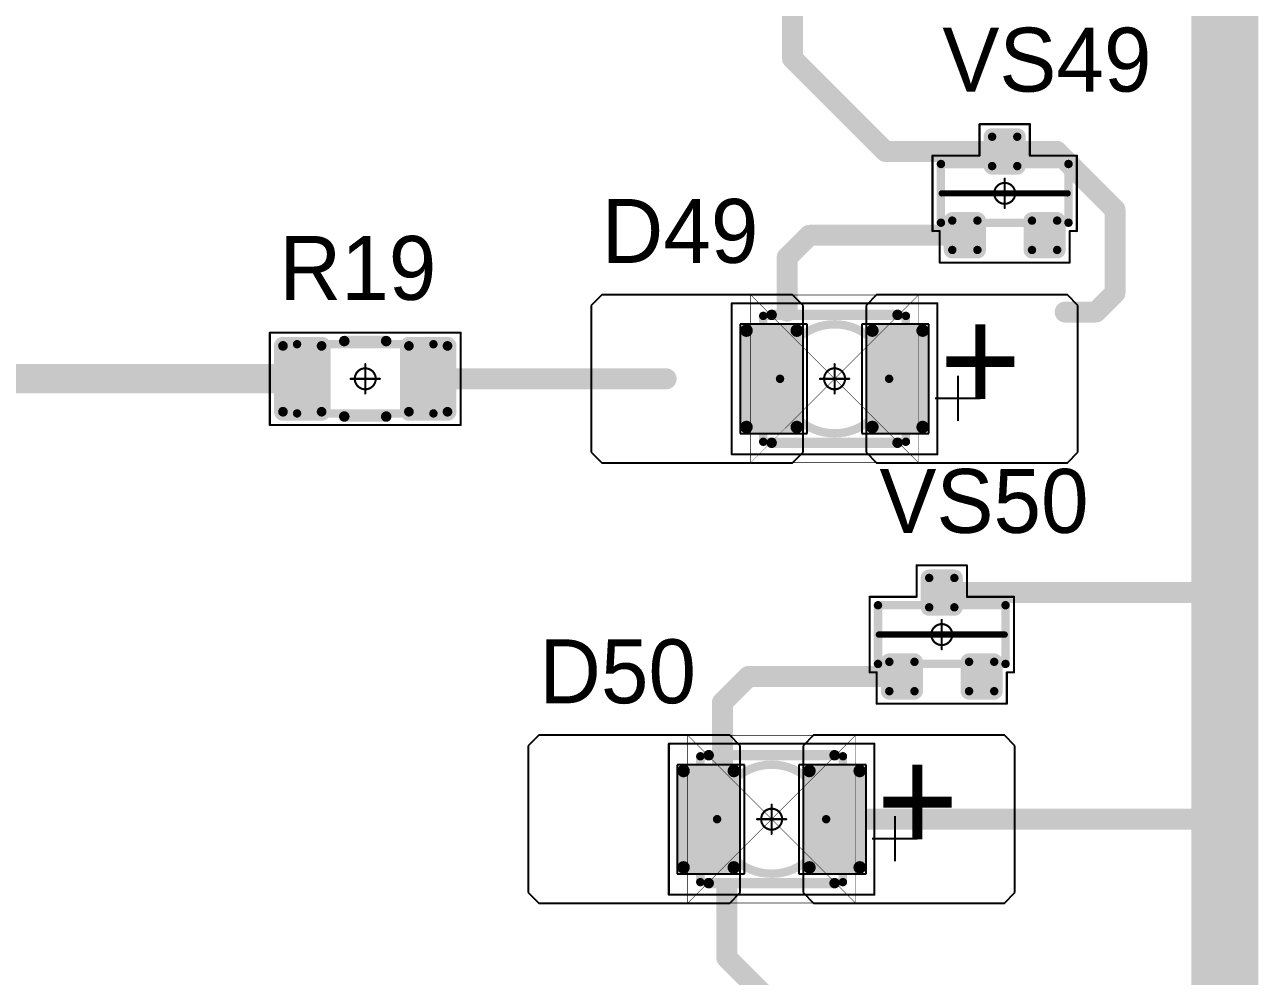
# Model space of a CAD drawing. Header units: millimetres. Extents: x 0 to 1769, y 431 to 1001.
# Drawn here: x 1507.14 to 1536.54, y 502.78 to 525.47 of the extents above; entities that cross this region are included whole.
import ezdxf

# ---------------------------------------------------------------- set-up
doc = ezdxf.new("R2010")
doc.units = ezdxf.units.MM
for name, color, linetype in [('Mechanical13', 56, 'Continuous'), ('Mechanical15', 56, 'Continuous'), ('Mechanical9', 56, 'Continuous'), ('TopLayer', 1, 'Continuous'), ('TopOverlay', 2, 'Continuous'), ('TopPaste', 8, 'Continuous'), ('TopSolder', 216, 'Continuous')]:
    doc.layers.add(name, color=color, linetype=linetype)

# ---------------------------------------------------------------- blocks, each defined once
blk = doc.blocks.new('SOT23_89')
at = {"layer": 'Mechanical13', "const_width": 0.2}
for points in [[(-0.7, 1.52), (-0.7, -1.52)], [(-0.7, 1.52), (0.7, 1.52)], [(0.7, 1.52), (0.7, -1.52)], [(-0.7, -1.52), (0.7, -1.52)]]:
    blk.add_lwpolyline(points, dxfattribs=at)
at = {"layer": 'Mechanical13', "const_width": 0.1}
for points in [[(-0.75, 1.52, 1), (-0.65, 1.52, 1)], [(-0.75, 1.52, 1), (-0.65, 1.52, 1)], [(0.65, 1.52, 1), (0.75, 1.52, 1)], [(0.65, 1.52, 1), (0.75, 1.52, 1)], [(-0.75, -1.52, 1), (-0.65, -1.52, 1)], [(-0.75, -1.52, 1), (-0.65, -1.52, 1)], [(0.65, -1.52, 1), (0.75, -1.52, 1)], [(0.65, -1.52, 1), (0.75, -1.52, 1)]]:
    blk.add_lwpolyline(points, format="xyb", close=True, dxfattribs=at)
at = {"layer": 'Mechanical15', "const_width": 0.05}
for points in [[(-1.65, 1.55), (-0.9, 1.55)], [(-1.65, 1.55), (-1.65, -1.55)], [(-0.9, 1.72), (0.9, 1.72)], [(-0.9, 1.72), (-0.9, 1.55)], [(0.9, 1.72), (0.9, 0.6)], [(0.9, 0.6), (1.65, 0.6)], [(1.65, 0.6), (1.65, -0.6)], [(0, 0.35), (0, -0.35)], [(-0.35, 0), (0.35, 0)], [(0.9, -0.6), (0.9, -1.72)], [(0.9, -0.6), (1.65, -0.6)], [(-1.65, -1.55), (-0.9, -1.55)], [(-0.9, -1.55), (-0.9, -1.72)], [(-0.9, -1.72), (0.9, -1.72)]]:
    blk.add_lwpolyline(points, dxfattribs=at)
at = {"layer": 'Mechanical15'}
for points, const_width in [([(-1.662, 1.55, 1), (-1.637, 1.55, 1)], 0.025), ([(-1.662, 1.55, 1), (-1.637, 1.55, 1)], 0.025), ([(-0.913, 1.72, 1), (-0.888, 1.72, 1)], 0.025), ([(-0.913, 1.72, 1), (-0.888, 1.72, 1)], 0.025), ([(-0.913, 1.55, 1), (-0.888, 1.55, 1)], 0.025), ([(-0.913, 1.55, 1), (-0.888, 1.55, 1)], 0.025), ([(0.888, 1.72, 1), (0.913, 1.72, 1)], 0.025), ([(0.888, 1.72, 1), (0.913, 1.72, 1)], 0.025), ([(0.888, 0.6, 1), (0.913, 0.6, 1)], 0.025), ([(0.888, 0.6, 1), (0.913, 0.6, 1)], 0.025), ([(1.637, 0.6, 1), (1.662, 0.6, 1)], 0.025), ([(1.637, 0.6, 1), (1.662, 0.6, 1)], 0.025), ([(-0.012, 0.35, 1), (0.012, 0.35, 1)], 0.025), ([(-0.362, 0, 1), (-0.337, 0, 1)], 0.025), ([(0.25, 0, 1), (-0.25, 0, 1)], 0.05), ([(-0.262, 0, 1), (-0.238, 0, 1)], 0.025), ([(0.238, 0, 1), (0.262, 0, 1)], 0.025), ([(0.337, 0, 1), (0.362, 0, 1)], 0.025), ([(-0.012, -0.35, 1), (0.012, -0.35, 1)], 0.025), ([(0.888, -0.6, 1), (0.913, -0.6, 1)], 0.025), ([(0.888, -0.6, 1), (0.913, -0.6, 1)], 0.025), ([(1.637, -0.6, 1), (1.662, -0.6, 1)], 0.025), ([(1.637, -0.6, 1), (1.662, -0.6, 1)], 0.025), ([(-1.662, -1.55, 1), (-1.637, -1.55, 1)], 0.025), ([(-1.662, -1.55, 1), (-1.637, -1.55, 1)], 0.025), ([(-0.913, -1.55, 1), (-0.888, -1.55, 1)], 0.025), ([(-0.913, -1.55, 1), (-0.888, -1.55, 1)], 0.025), ([(-0.913, -1.72, 1), (-0.888, -1.72, 1)], 0.025), ([(-0.913, -1.72, 1), (-0.888, -1.72, 1)], 0.025), ([(0.888, -1.72, 1), (0.913, -1.72, 1)], 0.025), ([(0.888, -1.72, 1), (0.913, -1.72, 1)], 0.025)]:
    blk.add_lwpolyline(points, format="xyb", close=True, dxfattribs=dict(at, const_width=const_width))
at = {"layer": 'TopLayer', "const_width": 0.1}
for points in [[(-1.4, 1.25, 1), (-1.3, 1.25, 1)], [(-0.7, 1.25, 1), (-0.6, 1.25, 1)], [(-1.4, 0.65, 1), (-1.3, 0.65, 1)], [(-0.7, 0.65, 1), (-0.6, 0.65, 1)], [(0.6, 0.3, 1), (0.7, 0.3, 1)], [(1.3, 0.3, 1), (1.4, 0.3, 1)], [(0.6, -0.3, 1), (0.7, -0.3, 1)], [(1.3, -0.3, 1), (1.4, -0.3, 1)], [(-1.4, -0.65, 1), (-1.3, -0.65, 1)], [(-0.7, -0.65, 1), (-0.6, -0.65, 1)], [(-1.4, -1.25, 1), (-1.3, -1.25, 1)], [(-0.7, -1.25, 1), (-0.6, -1.25, 1)]]:
    blk.add_lwpolyline(points, format="xyb", close=True, dxfattribs=at)
at = {"layer": 'TopLayer'}
for points in [[(-1.45, 1.25), (-1.45, 0.65), (-0.55, 1.25), (-0.55, 0.65)], [(-1.35, 1.35), (-1.35, 0.55), (-0.65, 1.35), (-0.65, 0.55)], [(0.55, 0.3), (0.55, -0.3), (1.45, 0.3), (1.45, -0.3)], [(0.65, 0.4), (0.65, -0.4), (1.35, 0.4), (1.35, -0.4)], [(-1.35, -0.55), (-1.35, -1.35), (-0.65, -0.55), (-0.65, -1.35)], [(-1.45, -0.65), (-1.45, -1.25), (-0.55, -0.65), (-0.55, -1.25)]]:
    blk.add_solid(points, dxfattribs=at)
at = {"layer": 'TopOverlay', "const_width": 0.15}
blk.add_lwpolyline([(0, 1.5), (0, -1.5)], dxfattribs=at)
at = {"layer": 'TopOverlay', "const_width": 0.075}
for points in [[(-0.038, 1.5, 1), (0.038, 1.5, 1)], [(-0.038, -1.5, 1), (0.038, -1.5, 1)]]:
    blk.add_lwpolyline(points, format="xyb", close=True, dxfattribs=at)
at = {"layer": 'TopPaste', "const_width": 0.075}
for points in [[(-1.387, 1.25, 1), (-1.313, 1.25, 1)], [(-0.687, 1.25, 1), (-0.613, 1.25, 1)], [(-1.387, 0.65, 1), (-1.313, 0.65, 1)], [(-0.687, 0.65, 1), (-0.613, 0.65, 1)], [(0.613, 0.3, 1), (0.687, 0.3, 1)], [(1.313, 0.3, 1), (1.387, 0.3, 1)], [(0.613, -0.3, 1), (0.687, -0.3, 1)], [(1.313, -0.3, 1), (1.387, -0.3, 1)], [(-1.387, -0.65, 1), (-1.313, -0.65, 1)], [(-0.687, -0.65, 1), (-0.613, -0.65, 1)], [(-1.387, -1.25, 1), (-1.313, -1.25, 1)], [(-0.687, -1.25, 1), (-0.613, -1.25, 1)]]:
    blk.add_lwpolyline(points, format="xyb", close=True, dxfattribs=at)
at = {"layer": 'TopPaste'}
for points in [[(-1.425, 1.25), (-1.425, 0.65), (-0.575, 1.25), (-0.575, 0.65)], [(-1.35, 1.325), (-1.35, 0.575), (-0.65, 1.325), (-0.65, 0.575)], [(0.575, 0.3), (0.575, -0.3), (1.425, 0.3), (1.425, -0.3)], [(0.65, 0.375), (0.65, -0.375), (1.35, 0.375), (1.35, -0.375)], [(-1.35, -0.575), (-1.35, -1.325), (-0.65, -0.575), (-0.65, -1.325)], [(-1.425, -0.65), (-1.425, -1.25), (-0.575, -0.65), (-0.575, -1.25)]]:
    blk.add_solid(points, dxfattribs=at)
at = {"layer": 'TopSolder', "const_width": 0.202}
for points in [[(-1.451, 1.25, 1), (-1.249, 1.25, 1)], [(-0.751, 1.25, 1), (-0.549, 1.25, 1)], [(-1.451, 0.65, 1), (-1.249, 0.65, 1)], [(-0.751, 0.65, 1), (-0.549, 0.65, 1)], [(0.549, 0.3, 1), (0.751, 0.3, 1)], [(1.249, 0.3, 1), (1.451, 0.3, 1)], [(0.549, -0.3, 1), (0.751, -0.3, 1)], [(1.249, -0.3, 1), (1.451, -0.3, 1)], [(-1.451, -0.65, 1), (-1.249, -0.65, 1)], [(-0.751, -0.65, 1), (-0.549, -0.65, 1)], [(-1.451, -1.25, 1), (-1.249, -1.25, 1)], [(-0.751, -1.25, 1), (-0.549, -1.25, 1)]]:
    blk.add_lwpolyline(points, format="xyb", close=True, dxfattribs=at)
at = {"layer": 'TopSolder'}
for points in [[(-1.552, 1.25), (-1.552, 0.65), (-0.448, 1.25), (-0.448, 0.65)], [(-1.35, 1.452), (-1.35, 0.448), (-0.65, 1.452), (-0.65, 0.448)], [(0.448, 0.3), (0.448, -0.3), (1.552, 0.3), (1.552, -0.3)], [(0.65, 0.502), (0.65, -0.502), (1.35, 0.502), (1.35, -0.502)], [(-1.35, -0.448), (-1.35, -1.452), (-0.65, -0.448), (-0.65, -1.452)], [(-1.552, -0.65), (-1.552, -1.25), (-0.448, -0.65), (-0.448, -1.25)]]:
    blk.add_solid(points, dxfattribs=at)
blk = doc.blocks.new('SOT23_90')
at = {"layer": 'Mechanical13', "const_width": 0.2}
for points in [[(-0.7, 1.52), (-0.7, -1.52)], [(-0.7, 1.52), (0.7, 1.52)], [(0.7, 1.52), (0.7, -1.52)], [(-0.7, -1.52), (0.7, -1.52)]]:
    blk.add_lwpolyline(points, dxfattribs=at)
at = {"layer": 'Mechanical13', "const_width": 0.1}
for points in [[(-0.75, 1.52, 1), (-0.65, 1.52, 1)], [(-0.75, 1.52, 1), (-0.65, 1.52, 1)], [(0.65, 1.52, 1), (0.75, 1.52, 1)], [(0.65, 1.52, 1), (0.75, 1.52, 1)], [(-0.75, -1.52, 1), (-0.65, -1.52, 1)], [(-0.75, -1.52, 1), (-0.65, -1.52, 1)], [(0.65, -1.52, 1), (0.75, -1.52, 1)], [(0.65, -1.52, 1), (0.75, -1.52, 1)]]:
    blk.add_lwpolyline(points, format="xyb", close=True, dxfattribs=at)
at = {"layer": 'Mechanical15', "const_width": 0.05}
for points in [[(-1.65, 1.55), (-0.9, 1.55)], [(-1.65, 1.55), (-1.65, -1.55)], [(-0.9, 1.72), (0.9, 1.72)], [(-0.9, 1.72), (-0.9, 1.55)], [(0.9, 1.72), (0.9, 0.6)], [(0.9, 0.6), (1.65, 0.6)], [(1.65, 0.6), (1.65, -0.6)], [(0, 0.35), (0, -0.35)], [(-0.35, 0), (0.35, 0)], [(0.9, -0.6), (0.9, -1.72)], [(0.9, -0.6), (1.65, -0.6)], [(-1.65, -1.55), (-0.9, -1.55)], [(-0.9, -1.55), (-0.9, -1.72)], [(-0.9, -1.72), (0.9, -1.72)]]:
    blk.add_lwpolyline(points, dxfattribs=at)
at = {"layer": 'Mechanical15'}
for points, const_width in [([(-1.662, 1.55, 1), (-1.637, 1.55, 1)], 0.025), ([(-1.662, 1.55, 1), (-1.637, 1.55, 1)], 0.025), ([(-0.913, 1.72, 1), (-0.888, 1.72, 1)], 0.025), ([(-0.913, 1.72, 1), (-0.888, 1.72, 1)], 0.025), ([(-0.913, 1.55, 1), (-0.888, 1.55, 1)], 0.025), ([(-0.913, 1.55, 1), (-0.888, 1.55, 1)], 0.025), ([(0.888, 1.72, 1), (0.913, 1.72, 1)], 0.025), ([(0.888, 1.72, 1), (0.913, 1.72, 1)], 0.025), ([(0.888, 0.6, 1), (0.913, 0.6, 1)], 0.025), ([(0.888, 0.6, 1), (0.913, 0.6, 1)], 0.025), ([(1.637, 0.6, 1), (1.662, 0.6, 1)], 0.025), ([(1.637, 0.6, 1), (1.662, 0.6, 1)], 0.025), ([(-0.012, 0.35, 1), (0.012, 0.35, 1)], 0.025), ([(-0.362, 0, 1), (-0.337, 0, 1)], 0.025), ([(0.25, 0, 1), (-0.25, 0, 1)], 0.05), ([(-0.262, 0, 1), (-0.238, 0, 1)], 0.025), ([(0.238, 0, 1), (0.262, 0, 1)], 0.025), ([(0.337, 0, 1), (0.362, 0, 1)], 0.025), ([(-0.012, -0.35, 1), (0.012, -0.35, 1)], 0.025), ([(0.888, -0.6, 1), (0.913, -0.6, 1)], 0.025), ([(0.888, -0.6, 1), (0.913, -0.6, 1)], 0.025), ([(1.637, -0.6, 1), (1.662, -0.6, 1)], 0.025), ([(1.637, -0.6, 1), (1.662, -0.6, 1)], 0.025), ([(-1.662, -1.55, 1), (-1.637, -1.55, 1)], 0.025), ([(-1.662, -1.55, 1), (-1.637, -1.55, 1)], 0.025), ([(-0.913, -1.55, 1), (-0.888, -1.55, 1)], 0.025), ([(-0.913, -1.55, 1), (-0.888, -1.55, 1)], 0.025), ([(-0.913, -1.72, 1), (-0.888, -1.72, 1)], 0.025), ([(-0.913, -1.72, 1), (-0.888, -1.72, 1)], 0.025), ([(0.888, -1.72, 1), (0.913, -1.72, 1)], 0.025), ([(0.888, -1.72, 1), (0.913, -1.72, 1)], 0.025)]:
    blk.add_lwpolyline(points, format="xyb", close=True, dxfattribs=dict(at, const_width=const_width))
at = {"layer": 'TopLayer', "const_width": 0.1}
for points in [[(-1.4, 1.25, 1), (-1.3, 1.25, 1)], [(-0.7, 1.25, 1), (-0.6, 1.25, 1)], [(-1.4, 0.65, 1), (-1.3, 0.65, 1)], [(-0.7, 0.65, 1), (-0.6, 0.65, 1)], [(0.6, 0.3, 1), (0.7, 0.3, 1)], [(1.3, 0.3, 1), (1.4, 0.3, 1)], [(0.6, -0.3, 1), (0.7, -0.3, 1)], [(1.3, -0.3, 1), (1.4, -0.3, 1)], [(-1.4, -0.65, 1), (-1.3, -0.65, 1)], [(-0.7, -0.65, 1), (-0.6, -0.65, 1)], [(-1.4, -1.25, 1), (-1.3, -1.25, 1)], [(-0.7, -1.25, 1), (-0.6, -1.25, 1)]]:
    blk.add_lwpolyline(points, format="xyb", close=True, dxfattribs=at)
at = {"layer": 'TopLayer'}
for points in [[(-1.45, 1.25), (-1.45, 0.65), (-0.55, 1.25), (-0.55, 0.65)], [(-1.35, 1.35), (-1.35, 0.55), (-0.65, 1.35), (-0.65, 0.55)], [(0.55, 0.3), (0.55, -0.3), (1.45, 0.3), (1.45, -0.3)], [(0.65, 0.4), (0.65, -0.4), (1.35, 0.4), (1.35, -0.4)], [(-1.35, -0.55), (-1.35, -1.35), (-0.65, -0.55), (-0.65, -1.35)], [(-1.45, -0.65), (-1.45, -1.25), (-0.55, -0.65), (-0.55, -1.25)]]:
    blk.add_solid(points, dxfattribs=at)
at = {"layer": 'TopOverlay', "const_width": 0.15}
blk.add_lwpolyline([(0, 1.5), (0, -1.5)], dxfattribs=at)
at = {"layer": 'TopOverlay', "const_width": 0.075}
for points in [[(-0.038, 1.5, 1), (0.038, 1.5, 1)], [(-0.038, -1.5, 1), (0.038, -1.5, 1)]]:
    blk.add_lwpolyline(points, format="xyb", close=True, dxfattribs=at)
at = {"layer": 'TopPaste', "const_width": 0.075}
for points in [[(-1.387, 1.25, 1), (-1.313, 1.25, 1)], [(-0.687, 1.25, 1), (-0.613, 1.25, 1)], [(-1.387, 0.65, 1), (-1.313, 0.65, 1)], [(-0.687, 0.65, 1), (-0.613, 0.65, 1)], [(0.613, 0.3, 1), (0.687, 0.3, 1)], [(1.313, 0.3, 1), (1.387, 0.3, 1)], [(0.613, -0.3, 1), (0.687, -0.3, 1)], [(1.313, -0.3, 1), (1.387, -0.3, 1)], [(-1.387, -0.65, 1), (-1.313, -0.65, 1)], [(-0.687, -0.65, 1), (-0.613, -0.65, 1)], [(-1.387, -1.25, 1), (-1.313, -1.25, 1)], [(-0.687, -1.25, 1), (-0.613, -1.25, 1)]]:
    blk.add_lwpolyline(points, format="xyb", close=True, dxfattribs=at)
at = {"layer": 'TopPaste'}
for points in [[(-1.425, 1.25), (-1.425, 0.65), (-0.575, 1.25), (-0.575, 0.65)], [(-1.35, 1.325), (-1.35, 0.575), (-0.65, 1.325), (-0.65, 0.575)], [(0.575, 0.3), (0.575, -0.3), (1.425, 0.3), (1.425, -0.3)], [(0.65, 0.375), (0.65, -0.375), (1.35, 0.375), (1.35, -0.375)], [(-1.35, -0.575), (-1.35, -1.325), (-0.65, -0.575), (-0.65, -1.325)], [(-1.425, -0.65), (-1.425, -1.25), (-0.575, -0.65), (-0.575, -1.25)]]:
    blk.add_solid(points, dxfattribs=at)
at = {"layer": 'TopSolder', "const_width": 0.202}
for points in [[(-1.451, 1.25, 1), (-1.249, 1.25, 1)], [(-0.751, 1.25, 1), (-0.549, 1.25, 1)], [(-1.451, 0.65, 1), (-1.249, 0.65, 1)], [(-0.751, 0.65, 1), (-0.549, 0.65, 1)], [(0.549, 0.3, 1), (0.751, 0.3, 1)], [(1.249, 0.3, 1), (1.451, 0.3, 1)], [(0.549, -0.3, 1), (0.751, -0.3, 1)], [(1.249, -0.3, 1), (1.451, -0.3, 1)], [(-1.451, -0.65, 1), (-1.249, -0.65, 1)], [(-0.751, -0.65, 1), (-0.549, -0.65, 1)], [(-1.451, -1.25, 1), (-1.249, -1.25, 1)], [(-0.751, -1.25, 1), (-0.549, -1.25, 1)]]:
    blk.add_lwpolyline(points, format="xyb", close=True, dxfattribs=at)
at = {"layer": 'TopSolder'}
for points in [[(-1.552, 1.25), (-1.552, 0.65), (-0.448, 1.25), (-0.448, 0.65)], [(-1.35, 1.452), (-1.35, 0.448), (-0.65, 1.452), (-0.65, 0.448)], [(0.448, 0.3), (0.448, -0.3), (1.552, 0.3), (1.552, -0.3)], [(0.65, 0.502), (0.65, -0.502), (1.35, 0.502), (1.35, -0.502)], [(-1.35, -0.448), (-1.35, -1.452), (-0.65, -0.448), (-0.65, -1.452)], [(-1.552, -0.65), (-1.552, -1.25), (-0.448, -0.65), (-0.448, -1.25)]]:
    blk.add_solid(points, dxfattribs=at)
blk = doc.blocks.new('RC1206S_170')
at = {"layer": 'Mechanical13', "const_width": 0.2}
for points in [[(-1.625, 0.825), (1.625, 0.825)], [(-1.625, -0.825), (-1.625, 0.825)], [(1.625, -0.825), (1.625, 0.825)], [(-1.625, -0.825), (1.625, -0.825)]]:
    blk.add_lwpolyline(points, dxfattribs=at)
at = {"layer": 'Mechanical13', "const_width": 0.1}
for points in [[(-1.675, 0.825, 1), (-1.575, 0.825, 1)], [(-1.675, 0.825, 1), (-1.575, 0.825, 1)], [(1.575, 0.825, 1), (1.675, 0.825, 1)], [(1.575, 0.825, 1), (1.675, 0.825, 1)], [(-1.675, -0.825, 1), (-1.575, -0.825, 1)], [(-1.675, -0.825, 1), (-1.575, -0.825, 1)], [(1.575, -0.825, 1), (1.675, -0.825, 1)], [(1.575, -0.825, 1), (1.675, -0.825, 1)]]:
    blk.add_lwpolyline(points, format="xyb", close=True, dxfattribs=at)
at = {"layer": 'Mechanical15', "const_width": 0.05}
for points in [[(-2.275, 1.1), (2.275, 1.1)], [(-2.275, -1.1), (-2.275, 1.1)], [(2.275, -1.1), (2.275, 1.1)], [(0, -0.35), (0, 0.35)], [(-0.35, 0), (0.35, 0)], [(-2.275, -1.1), (2.275, -1.1)]]:
    blk.add_lwpolyline(points, dxfattribs=at)
at = {"layer": 'Mechanical15'}
for points, const_width in [([(-2.287, 1.1, 1), (-2.262, 1.1, 1)], 0.025), ([(-2.287, 1.1, 1), (-2.262, 1.1, 1)], 0.025), ([(2.262, 1.1, 1), (2.287, 1.1, 1)], 0.025), ([(2.262, 1.1, 1), (2.287, 1.1, 1)], 0.025), ([(-0.012, 0.35, 1), (0.012, 0.35, 1)], 0.025), ([(-0.362, 0, 1), (-0.337, 0, 1)], 0.025), ([(0.25, 0, 1), (-0.25, 0, 1)], 0.05), ([(-0.262, 0, 1), (-0.238, 0, 1)], 0.025), ([(0.238, 0, 1), (0.262, 0, 1)], 0.025), ([(0.337, 0, 1), (0.362, 0, 1)], 0.025), ([(-0.012, -0.35, 1), (0.012, -0.35, 1)], 0.025), ([(-2.287, -1.1, 1), (-2.262, -1.1, 1)], 0.025), ([(-2.287, -1.1, 1), (-2.262, -1.1, 1)], 0.025), ([(2.262, -1.1, 1), (2.287, -1.1, 1)], 0.025), ([(2.262, -1.1, 1), (2.287, -1.1, 1)], 0.025)]:
    blk.add_lwpolyline(points, format="xyb", close=True, dxfattribs=dict(at, const_width=const_width))
at = {"layer": 'TopLayer', "const_width": 0.115}
for points in [[(-2.018, 0.785, 1), (-1.903, 0.785, 1)], [(-1.098, 0.785, 1), (-0.983, 0.785, 1)], [(0.983, 0.785, 1), (1.098, 0.785, 1)], [(1.903, 0.785, 1), (2.018, 0.785, 1)], [(-2.018, -0.785, 1), (-1.903, -0.785, 1)], [(-1.098, -0.785, 1), (-0.983, -0.785, 1)], [(0.983, -0.785, 1), (1.098, -0.785, 1)], [(1.903, -0.785, 1), (2.018, -0.785, 1)]]:
    blk.add_lwpolyline(points, format="xyb", close=True, dxfattribs=at)
at = {"layer": 'TopLayer'}
for points in [[(-1.96, -0.9), (-1.04, -0.9), (-1.96, 0.9), (-1.04, 0.9)], [(1.04, -0.9), (1.96, -0.9), (1.04, 0.9), (1.96, 0.9)], [(-2.075, -0.785), (-0.925, -0.785), (-2.075, 0.785), (-0.925, 0.785)], [(0.925, -0.785), (2.075, -0.785), (0.925, 0.785), (2.075, 0.785)]]:
    blk.add_solid(points, dxfattribs=at)
at = {"layer": 'TopOverlay', "const_width": 0.25}
for points in [[(-0.5, 0.9), (0.5, 0.9)], [(-0.5, -0.9), (0.5, -0.9)]]:
    blk.add_lwpolyline(points, dxfattribs=at)
at = {"layer": 'TopOverlay', "const_width": 0.125}
for points in [[(-0.562, 0.9, 1), (-0.437, 0.9, 1)], [(0.437, 0.9, 1), (0.562, 0.9, 1)], [(-0.562, -0.9, 1), (-0.437, -0.9, 1)], [(0.437, -0.9, 1), (0.562, -0.9, 1)]]:
    blk.add_lwpolyline(points, format="xyb", close=True, dxfattribs=at)
at = {"layer": 'TopPaste', "const_width": 0.09}
for points in [[(-2.005, 0.785, 1), (-1.915, 0.785, 1)], [(-1.085, 0.785, 1), (-0.995, 0.785, 1)], [(0.995, 0.785, 1), (1.085, 0.785, 1)], [(1.915, 0.785, 1), (2.005, 0.785, 1)], [(-2.005, -0.785, 1), (-1.915, -0.785, 1)], [(-1.085, -0.785, 1), (-0.995, -0.785, 1)], [(0.995, -0.785, 1), (1.085, -0.785, 1)], [(1.915, -0.785, 1), (2.005, -0.785, 1)]]:
    blk.add_lwpolyline(points, format="xyb", close=True, dxfattribs=at)
at = {"layer": 'TopPaste'}
for points in [[(-2.05, -0.785), (-0.95, -0.785), (-2.05, 0.785), (-0.95, 0.785)], [(-1.96, -0.875), (-1.04, -0.875), (-1.96, 0.875), (-1.04, 0.875)], [(0.95, -0.785), (2.05, -0.785), (0.95, 0.785), (2.05, 0.785)], [(1.04, -0.875), (1.96, -0.875), (1.04, 0.875), (1.96, 0.875)]]:
    blk.add_solid(points, dxfattribs=at)
at = {"layer": 'TopSolder', "const_width": 0.215}
for points in [[(-2.068, 0.785, 1), (-1.853, 0.785, 1)], [(-1.148, 0.785, 1), (-0.933, 0.785, 1)], [(0.933, 0.785, 1), (1.148, 0.785, 1)], [(1.853, 0.785, 1), (2.068, 0.785, 1)], [(-2.068, -0.785, 1), (-1.853, -0.785, 1)], [(-1.148, -0.785, 1), (-0.933, -0.785, 1)], [(0.933, -0.785, 1), (1.148, -0.785, 1)], [(1.853, -0.785, 1), (2.068, -0.785, 1)]]:
    blk.add_lwpolyline(points, format="xyb", close=True, dxfattribs=at)
at = {"layer": 'TopSolder'}
for points in [[(-1.96, -1), (-1.04, -1), (-1.96, 1), (-1.04, 1)], [(1.04, -1), (1.96, -1), (1.04, 1), (1.96, 1)], [(-2.175, -0.785), (-0.825, -0.785), (-2.175, 0.785), (-0.825, 0.785)], [(0.825, -0.785), (2.175, -0.785), (0.825, 0.785), (2.175, 0.785)]]:
    blk.add_solid(points, dxfattribs=at)
blk = doc.blocks.new('T66G_277')
at = {"layer": 'Mechanical13'}
for p, q in [((2.936, 0.071), (2.936, -1)), ((2.4, -0.464), (3.471, -0.464))]:
    blk.add_line(p, q, dxfattribs=at)
at = {"layer": 'Mechanical13', "const_width": 0.2}
for points in [[(-1.7, 1.5), (1.7, 1.5)], [(-1.7, -1.5), (-1.7, 1.5)], [(1.7, -1.5), (1.7, 1.5)], [(-1.7, -1.5), (1.7, -1.5)]]:
    blk.add_lwpolyline(points, dxfattribs=at)
at = {"layer": 'Mechanical13'}
for points, const_width in [([(-1.75, 1.5, 1), (-1.65, 1.5, 1)], 0.1), ([(-1.75, 1.5, 1), (-1.65, 1.5, 1)], 0.1), ([(1.65, 1.5, 1), (1.75, 1.5, 1)], 0.1), ([(1.65, 1.5, 1), (1.75, 1.5, 1)], 0.1), ([(1.3, 0, 1), (-1.3, 0, 1)], 0.2), ([(-1.35, 0, 1), (-1.25, 0, 1)], 0.1), ([(1.25, 0, 1), (1.35, 0, 1)], 0.1), ([(-1.75, -1.5, 1), (-1.65, -1.5, 1)], 0.1), ([(-1.75, -1.5, 1), (-1.65, -1.5, 1)], 0.1), ([(1.65, -1.5, 1), (1.75, -1.5, 1)], 0.1), ([(1.65, -1.5, 1), (1.75, -1.5, 1)], 0.1)]:
    blk.add_lwpolyline(points, format="xyb", close=True, dxfattribs=dict(at, const_width=const_width))
at = {"layer": 'Mechanical15', "const_width": 0.05}
for points in [[(-2.45, -1.8), (-2.45, 1.8)], [(-2.45, 1.8), (2.45, 1.8)], [(2.45, -1.8), (2.45, 1.8)], [(0, -0.35), (0, 0.35)], [(-0.35, 0), (0.35, 0)], [(-2.45, -1.8), (2.45, -1.8)]]:
    blk.add_lwpolyline(points, dxfattribs=at)
at = {"layer": 'Mechanical15'}
for points, const_width in [([(-2.462, 1.8, 1), (-2.438, 1.8, 1)], 0.025), ([(-2.462, 1.8, 1), (-2.438, 1.8, 1)], 0.025), ([(2.438, 1.8, 1), (2.462, 1.8, 1)], 0.025), ([(2.438, 1.8, 1), (2.462, 1.8, 1)], 0.025), ([(-0.012, 0.35, 1), (0.012, 0.35, 1)], 0.025), ([(-0.362, 0, 1), (-0.337, 0, 1)], 0.025), ([(0.25, 0, 1), (-0.25, 0, 1)], 0.05), ([(-0.262, 0, 1), (-0.238, 0, 1)], 0.025), ([(0.238, 0, 1), (0.262, 0, 1)], 0.025), ([(0.337, 0, 1), (0.362, 0, 1)], 0.025), ([(-0.012, -0.35, 1), (0.012, -0.35, 1)], 0.025), ([(-2.462, -1.8, 1), (-2.438, -1.8, 1)], 0.025), ([(-2.462, -1.8, 1), (-2.438, -1.8, 1)], 0.025), ([(2.438, -1.8, 1), (2.462, -1.8, 1)], 0.025), ([(2.438, -1.8, 1), (2.462, -1.8, 1)], 0.025)]:
    blk.add_lwpolyline(points, format="xyb", close=True, dxfattribs=dict(at, const_width=const_width))
at = {"layer": 'TopLayer'}
for p, q in [((-5.55, 2), (-5.8, 1.75)), ((-1, 2), (-5.55, 2)), ((-0.75, 1.75), (-1, 2)), ((1, 2), (0.75, 1.75)), ((5.55, 2), (1, 2)), ((5.8, 1.75), (5.55, 2)), ((-5.8, 1.75), (-5.8, -1.75)), ((-0.75, -1.75), (-0.75, 1.75)), ((0.75, 1.75), (0.75, -1.75)), ((5.8, -1.75), (5.8, 1.75)), ((-5.8, -1.75), (-5.55, -2)), ((-1, -2), (-0.75, -1.75)), ((0.75, -1.75), (1, -2)), ((5.55, -2), (5.8, -1.75)), ((-5.55, -2), (-1, -2)), ((1, -2), (5.55, -2))]:
    blk.add_line(p, q, dxfattribs=at)
at = {"layer": 'TopLayer', "const_width": 0.15}
for points in [[(-2.175, 1.15, 1), (-2.025, 1.15, 1)], [(-0.975, 1.15, 1), (-0.825, 1.15, 1)], [(0.825, 1.15, 1), (0.975, 1.15, 1)], [(2.025, 1.15, 1), (2.175, 1.15, 1)], [(-2.175, -1.15, 1), (-2.025, -1.15, 1)], [(-0.975, -1.15, 1), (-0.825, -1.15, 1)], [(0.825, -1.15, 1), (0.975, -1.15, 1)], [(2.025, -1.15, 1), (2.175, -1.15, 1)]]:
    blk.add_lwpolyline(points, format="xyb", close=True, dxfattribs=at)
at = {"layer": 'TopLayer'}
for points in [[(-0.9, 1.3), (-2.1, 1.3), (-0.9, -1.3), (-2.1, -1.3)], [(2.1, 1.3), (0.9, 1.3), (2.1, -1.3), (0.9, -1.3)], [(-0.75, 1.15), (-2.25, 1.15), (-0.75, -1.15), (-2.25, -1.15)], [(2.25, 1.15), (0.75, 1.15), (2.25, -1.15), (0.75, -1.15)]]:
    blk.add_solid(points, dxfattribs=at)
at = {"layer": 'TopOverlay', "const_width": 0.25}
for points in [[(-1.5, 1.525), (1.5, 1.525)], [(-1.5, -1.525), (1.5, -1.525)]]:
    blk.add_lwpolyline(points, dxfattribs=at)
at = {"layer": 'TopOverlay', "const_width": 0.125}
for points in [[(-1.562, 1.525, 1), (-1.438, 1.525, 1)], [(1.438, 1.525, 1), (1.562, 1.525, 1)], [(-1.562, -1.525, 1), (-1.438, -1.525, 1)], [(1.438, -1.525, 1), (1.562, -1.525, 1)]]:
    blk.add_lwpolyline(points, format="xyb", close=True, dxfattribs=at)
at = {"layer": 'TopPaste', "const_width": 0.125}
for points in [[(-2.163, 1.15, 1), (-2.038, 1.15, 1)], [(-0.963, 1.15, 1), (-0.838, 1.15, 1)], [(0.838, 1.15, 1), (0.963, 1.15, 1)], [(2.038, 1.15, 1), (2.163, 1.15, 1)], [(-2.163, -1.15, 1), (-2.038, -1.15, 1)], [(-0.963, -1.15, 1), (-0.838, -1.15, 1)], [(0.838, -1.15, 1), (0.963, -1.15, 1)], [(2.038, -1.15, 1), (2.163, -1.15, 1)]]:
    blk.add_lwpolyline(points, format="xyb", close=True, dxfattribs=at)
at = {"layer": 'TopPaste'}
for points in [[(-0.9, 1.275), (-2.1, 1.275), (-0.9, -1.275), (-2.1, -1.275)], [(2.1, 1.275), (0.9, 1.275), (2.1, -1.275), (0.9, -1.275)], [(-0.775, 1.15), (-2.225, 1.15), (-0.775, -1.15), (-2.225, -1.15)], [(2.225, 1.15), (0.775, 1.15), (2.225, -1.15), (0.775, -1.15)]]:
    blk.add_solid(points, dxfattribs=at)
at = {"layer": 'TopSolder'}
for p, q in [((-2.25, 1.3), (-2.25, -1.3)), ((-0.65, 1.3), (-2.25, 1.3)), ((-0.65, -1.3), (-0.65, 1.3)), ((0.65, 1.3), (0.65, -1.3)), ((2.25, 1.3), (0.65, 1.3)), ((2.25, -1.3), (2.25, 1.3)), ((-2.25, -1.3), (-0.65, -1.3)), ((0.65, -1.3), (2.25, -1.3))]:
    blk.add_line(p, q, dxfattribs=at)
at = {"layer": 'TopOverlay'}
blk.add_text('+', height=2.5, dxfattribs=at).set_placement((2.5, -0.8))
blk = doc.blocks.new('T66G_278')
at = {"layer": 'Mechanical13'}
for p, q in [((2.936, 0.071), (2.936, -1)), ((2.4, -0.464), (3.471, -0.464))]:
    blk.add_line(p, q, dxfattribs=at)
at = {"layer": 'Mechanical13', "const_width": 0.2}
for points in [[(-1.7, 1.5), (1.7, 1.5)], [(-1.7, -1.5), (-1.7, 1.5)], [(1.7, -1.5), (1.7, 1.5)], [(-1.7, -1.5), (1.7, -1.5)]]:
    blk.add_lwpolyline(points, dxfattribs=at)
at = {"layer": 'Mechanical13'}
for points, const_width in [([(-1.75, 1.5, 1), (-1.65, 1.5, 1)], 0.1), ([(-1.75, 1.5, 1), (-1.65, 1.5, 1)], 0.1), ([(1.65, 1.5, 1), (1.75, 1.5, 1)], 0.1), ([(1.65, 1.5, 1), (1.75, 1.5, 1)], 0.1), ([(1.3, 0, 1), (-1.3, 0, 1)], 0.2), ([(-1.35, 0, 1), (-1.25, 0, 1)], 0.1), ([(1.25, 0, 1), (1.35, 0, 1)], 0.1), ([(-1.75, -1.5, 1), (-1.65, -1.5, 1)], 0.1), ([(-1.75, -1.5, 1), (-1.65, -1.5, 1)], 0.1), ([(1.65, -1.5, 1), (1.75, -1.5, 1)], 0.1), ([(1.65, -1.5, 1), (1.75, -1.5, 1)], 0.1)]:
    blk.add_lwpolyline(points, format="xyb", close=True, dxfattribs=dict(at, const_width=const_width))
at = {"layer": 'Mechanical15', "const_width": 0.05}
for points in [[(-2.45, -1.8), (-2.45, 1.8)], [(-2.45, 1.8), (2.45, 1.8)], [(2.45, -1.8), (2.45, 1.8)], [(0, -0.35), (0, 0.35)], [(-0.35, 0), (0.35, 0)], [(-2.45, -1.8), (2.45, -1.8)]]:
    blk.add_lwpolyline(points, dxfattribs=at)
at = {"layer": 'Mechanical15'}
for points, const_width in [([(-2.462, 1.8, 1), (-2.438, 1.8, 1)], 0.025), ([(-2.462, 1.8, 1), (-2.438, 1.8, 1)], 0.025), ([(2.438, 1.8, 1), (2.462, 1.8, 1)], 0.025), ([(2.438, 1.8, 1), (2.462, 1.8, 1)], 0.025), ([(-0.012, 0.35, 1), (0.012, 0.35, 1)], 0.025), ([(-0.362, 0, 1), (-0.337, 0, 1)], 0.025), ([(0.25, 0, 1), (-0.25, 0, 1)], 0.05), ([(-0.262, 0, 1), (-0.238, 0, 1)], 0.025), ([(0.238, 0, 1), (0.262, 0, 1)], 0.025), ([(0.337, 0, 1), (0.362, 0, 1)], 0.025), ([(-0.012, -0.35, 1), (0.012, -0.35, 1)], 0.025), ([(-2.462, -1.8, 1), (-2.438, -1.8, 1)], 0.025), ([(-2.462, -1.8, 1), (-2.438, -1.8, 1)], 0.025), ([(2.438, -1.8, 1), (2.462, -1.8, 1)], 0.025), ([(2.438, -1.8, 1), (2.462, -1.8, 1)], 0.025)]:
    blk.add_lwpolyline(points, format="xyb", close=True, dxfattribs=dict(at, const_width=const_width))
at = {"layer": 'TopLayer'}
for p, q in [((-5.55, 2), (-5.8, 1.75)), ((-1, 2), (-5.55, 2)), ((-0.75, 1.75), (-1, 2)), ((1, 2), (0.75, 1.75)), ((5.55, 2), (1, 2)), ((5.8, 1.75), (5.55, 2)), ((-5.8, 1.75), (-5.8, -1.75)), ((-0.75, -1.75), (-0.75, 1.75)), ((0.75, 1.75), (0.75, -1.75)), ((5.8, -1.75), (5.8, 1.75)), ((-5.8, -1.75), (-5.55, -2)), ((-1, -2), (-0.75, -1.75)), ((0.75, -1.75), (1, -2)), ((5.55, -2), (5.8, -1.75)), ((-5.55, -2), (-1, -2)), ((1, -2), (5.55, -2))]:
    blk.add_line(p, q, dxfattribs=at)
at = {"layer": 'TopLayer', "const_width": 0.15}
for points in [[(-2.175, 1.15, 1), (-2.025, 1.15, 1)], [(-0.975, 1.15, 1), (-0.825, 1.15, 1)], [(0.825, 1.15, 1), (0.975, 1.15, 1)], [(2.025, 1.15, 1), (2.175, 1.15, 1)], [(-2.175, -1.15, 1), (-2.025, -1.15, 1)], [(-0.975, -1.15, 1), (-0.825, -1.15, 1)], [(0.825, -1.15, 1), (0.975, -1.15, 1)], [(2.025, -1.15, 1), (2.175, -1.15, 1)]]:
    blk.add_lwpolyline(points, format="xyb", close=True, dxfattribs=at)
at = {"layer": 'TopLayer'}
for points in [[(-0.9, 1.3), (-2.1, 1.3), (-0.9, -1.3), (-2.1, -1.3)], [(2.1, 1.3), (0.9, 1.3), (2.1, -1.3), (0.9, -1.3)], [(-0.75, 1.15), (-2.25, 1.15), (-0.75, -1.15), (-2.25, -1.15)], [(2.25, 1.15), (0.75, 1.15), (2.25, -1.15), (0.75, -1.15)]]:
    blk.add_solid(points, dxfattribs=at)
at = {"layer": 'TopOverlay', "const_width": 0.25}
for points in [[(-1.5, 1.525), (1.5, 1.525)], [(-1.5, -1.525), (1.5, -1.525)]]:
    blk.add_lwpolyline(points, dxfattribs=at)
at = {"layer": 'TopOverlay', "const_width": 0.125}
for points in [[(-1.562, 1.525, 1), (-1.438, 1.525, 1)], [(1.438, 1.525, 1), (1.562, 1.525, 1)], [(-1.562, -1.525, 1), (-1.438, -1.525, 1)], [(1.438, -1.525, 1), (1.562, -1.525, 1)]]:
    blk.add_lwpolyline(points, format="xyb", close=True, dxfattribs=at)
at = {"layer": 'TopPaste', "const_width": 0.125}
for points in [[(-2.163, 1.15, 1), (-2.038, 1.15, 1)], [(-0.963, 1.15, 1), (-0.838, 1.15, 1)], [(0.838, 1.15, 1), (0.963, 1.15, 1)], [(2.038, 1.15, 1), (2.163, 1.15, 1)], [(-2.163, -1.15, 1), (-2.038, -1.15, 1)], [(-0.963, -1.15, 1), (-0.838, -1.15, 1)], [(0.838, -1.15, 1), (0.963, -1.15, 1)], [(2.038, -1.15, 1), (2.163, -1.15, 1)]]:
    blk.add_lwpolyline(points, format="xyb", close=True, dxfattribs=at)
at = {"layer": 'TopPaste'}
for points in [[(-0.9, 1.275), (-2.1, 1.275), (-0.9, -1.275), (-2.1, -1.275)], [(2.1, 1.275), (0.9, 1.275), (2.1, -1.275), (0.9, -1.275)], [(-0.775, 1.15), (-2.225, 1.15), (-0.775, -1.15), (-2.225, -1.15)], [(2.225, 1.15), (0.775, 1.15), (2.225, -1.15), (0.775, -1.15)]]:
    blk.add_solid(points, dxfattribs=at)
at = {"layer": 'TopSolder'}
for p, q in [((-2.25, 1.3), (-2.25, -1.3)), ((-0.65, 1.3), (-2.25, 1.3)), ((-0.65, -1.3), (-0.65, 1.3)), ((0.65, 1.3), (0.65, -1.3)), ((2.25, 1.3), (0.65, 1.3)), ((2.25, -1.3), (2.25, 1.3)), ((-2.25, -1.3), (-0.65, -1.3)), ((0.65, -1.3), (2.25, -1.3))]:
    blk.add_line(p, q, dxfattribs=at)
at = {"layer": 'TopOverlay'}
blk.add_text('+', height=2.5, dxfattribs=at).set_placement((2.5, -0.8))

msp = doc.modelspace()

# ---------------------------------------------------------------- linework, layer by layer
at = {"layer": 'Mechanical9'}
for points, const_width in [([(1524.44, 515.028), (1524.44, 519.028)], 0.0127), ([(1524.44, 519.028), (1528.44, 519.028)], 0.0127), ([(1524.44, 519.028), (1528.44, 515.028)], 0.01), ([(1524.44, 515.028), (1528.44, 519.028)], 0.01), ([(1528.44, 515.028), (1528.44, 519.028)], 0.0127), ([(1524.44, 515.028), (1528.44, 515.028)], 0.0127), ([(1522.94, 504.528), (1522.94, 508.528)], 0.0127), ([(1522.94, 508.528), (1526.94, 508.528)], 0.0127), ([(1522.94, 508.528), (1526.94, 504.528)], 0.01), ([(1522.94, 504.528), (1526.94, 508.528)], 0.01), ([(1526.94, 504.528), (1526.94, 508.528)], 0.0127), ([(1522.94, 504.528), (1526.94, 504.528)], 0.0127)]:
    msp.add_lwpolyline(points, dxfattribs=dict(at, const_width=const_width))
for points, const_width in [([(1524.437, 519.028, 1), (1524.443, 519.028, 1)], 0.00635), ([(1524.437, 519.028, 1), (1524.443, 519.028, 1)], 0.00635), ([(1524.438, 519.028, 1), (1524.443, 519.028, 1)], 0.005), ([(1528.437, 519.028, 1), (1528.443, 519.028, 1)], 0.00635), ([(1528.437, 519.028, 1), (1528.443, 519.028, 1)], 0.00635), ([(1528.438, 519.028, 1), (1528.443, 519.028, 1)], 0.005), ([(1524.437, 515.028, 1), (1524.443, 515.028, 1)], 0.00635), ([(1524.437, 515.028, 1), (1524.443, 515.028, 1)], 0.00635), ([(1524.438, 515.028, 1), (1524.443, 515.028, 1)], 0.005), ([(1528.437, 515.028, 1), (1528.443, 515.028, 1)], 0.00635), ([(1528.437, 515.028, 1), (1528.443, 515.028, 1)], 0.00635), ([(1528.438, 515.028, 1), (1528.443, 515.028, 1)], 0.005), ([(1522.937, 508.528, 1), (1522.943, 508.528, 1)], 0.00635), ([(1522.937, 508.528, 1), (1522.943, 508.528, 1)], 0.00635), ([(1522.938, 508.528, 1), (1522.943, 508.528, 1)], 0.005), ([(1526.937, 508.528, 1), (1526.943, 508.528, 1)], 0.00635), ([(1526.937, 508.528, 1), (1526.943, 508.528, 1)], 0.00635), ([(1526.938, 508.528, 1), (1526.943, 508.528, 1)], 0.005), ([(1522.937, 504.528, 1), (1522.943, 504.528, 1)], 0.00635), ([(1522.937, 504.528, 1), (1522.943, 504.528, 1)], 0.00635), ([(1522.938, 504.528, 1), (1522.943, 504.528, 1)], 0.005), ([(1526.937, 504.528, 1), (1526.943, 504.528, 1)], 0.00635), ([(1526.937, 504.528, 1), (1526.943, 504.528, 1)], 0.00635), ([(1526.938, 504.528, 1), (1526.943, 504.528, 1)], 0.005)]:
    msp.add_lwpolyline(points, format="xyb", close=True, dxfattribs=dict(at, const_width=const_width))
at = {"layer": 'TopLayer'}
for points, const_width in [([(1535.74, 511.978), (1535.74, 537.805)], 1.6), ([(1525.44, 524.659), (1525.44, 527.528)], 0.5), ([(1525.44, 524.659), (1527.649, 522.45)], 0.5), ([(1527.649, 522.45), (1530.495, 522.45)], 0.5), ([(1530.495, 522.45), (1531.738, 522.45)], 0.5), ([(1531.738, 522.45), (1533.124, 521.064)], 0.5), ([(1533.124, 519.077), (1533.124, 521.064)], 0.5), ([(1525.311, 519.922), (1525.839, 520.45)], 0.5), ([(1525.839, 520.45), (1529.545, 520.45)], 0.5), ([(1525.311, 518.643), (1525.311, 519.922)], 0.5), ([(1532.667, 518.62), (1533.124, 519.077)], 0.5), ([(1531.936, 518.62), (1532.667, 518.62)], 0.5), ([(1466.777, 517.028), (1513.754, 517.028)], 0.7), ([(1516.754, 517.028), (1522.425, 517.028)], 0.5), ([(1535.74, 506.63), (1535.74, 511.978)], 1.6), ([(1535.692, 511.93), (1535.74, 511.978)], 0.5), ([(1528.995, 511.93), (1535.692, 511.93)], 0.5), ([(1523.766, 509.31), (1524.386, 509.93)], 0.5), ([(1524.386, 509.93), (1528.045, 509.93)], 0.5), ([(1523.766, 507.833), (1523.766, 509.31)], 0.5), ([(1535.74, 483.647), (1535.74, 506.63)], 1.6), ([(1526.44, 506.528), (1535.637, 506.528)], 0.5), ([(1535.637, 506.528), (1535.74, 506.63)], 0.5), ([(1523.872, 503.224), (1523.872, 504.866)], 0.5), ([(1523.872, 503.224), (1525.183, 501.913)], 0.5)]:
    msp.add_lwpolyline(points, dxfattribs=dict(at, const_width=const_width))
for points, const_width in [([(1525.315, 524.659, 1), (1525.565, 524.659, 1)], 0.25), ([(1525.315, 524.659, 1), (1525.565, 524.659, 1)], 0.25), ([(1527.524, 522.45, 1), (1527.774, 522.45, 1)], 0.25), ([(1527.524, 522.45, 1), (1527.774, 522.45, 1)], 0.25), ([(1530.37, 522.45, 1), (1530.62, 522.45, 1)], 0.25), ([(1530.37, 522.45, 1), (1530.62, 522.45, 1)], 0.25), ([(1531.613, 522.45, 1), (1531.863, 522.45, 1)], 0.25), ([(1531.613, 522.45, 1), (1531.863, 522.45, 1)], 0.25), ([(1532.999, 521.064, 1), (1533.249, 521.064, 1)], 0.25), ([(1532.999, 521.064, 1), (1533.249, 521.064, 1)], 0.25), ([(1525.714, 520.45, 1), (1525.964, 520.45, 1)], 0.25), ([(1525.714, 520.45, 1), (1525.964, 520.45, 1)], 0.25), ([(1529.42, 520.45, 1), (1529.67, 520.45, 1)], 0.25), ([(1525.186, 519.922, 1), (1525.436, 519.922, 1)], 0.25), ([(1525.186, 519.922, 1), (1525.436, 519.922, 1)], 0.25), ([(1532.999, 519.077, 1), (1533.249, 519.077, 1)], 0.25), ([(1532.999, 519.077, 1), (1533.249, 519.077, 1)], 0.25), ([(1525.186, 518.643, 1), (1525.436, 518.643, 1)], 0.25), ([(1531.811, 518.62, 1), (1532.061, 518.62, 1)], 0.25), ([(1532.542, 518.62, 1), (1532.792, 518.62, 1)], 0.25), ([(1532.542, 518.62, 1), (1532.792, 518.62, 1)], 0.25), ([(1513.579, 517.028, 1), (1513.929, 517.028, 1)], 0.35), ([(1516.629, 517.028, 1), (1516.879, 517.028, 1)], 0.25), ([(1522.3, 517.028, 1), (1522.55, 517.028, 1)], 0.25), ([(1535.34, 511.978, 1), (1536.14, 511.978, 1)], 0.8), ([(1535.34, 511.978, 1), (1536.14, 511.978, 1)], 0.8), ([(1535.615, 511.978, 1), (1535.865, 511.978, 1)], 0.25), ([(1528.87, 511.93, 1), (1529.12, 511.93, 1)], 0.25), ([(1535.567, 511.93, 1), (1535.817, 511.93, 1)], 0.25), ([(1535.567, 511.93, 1), (1535.817, 511.93, 1)], 0.25), ([(1524.261, 509.93, 1), (1524.511, 509.93, 1)], 0.25), ([(1524.261, 509.93, 1), (1524.511, 509.93, 1)], 0.25), ([(1527.92, 509.93, 1), (1528.17, 509.93, 1)], 0.25), ([(1523.641, 509.31, 1), (1523.891, 509.31, 1)], 0.25), ([(1523.641, 509.31, 1), (1523.891, 509.31, 1)], 0.25), ([(1523.641, 507.833, 1), (1523.891, 507.833, 1)], 0.25), ([(1535.34, 506.63, 1), (1536.14, 506.63, 1)], 0.8), ([(1535.34, 506.63, 1), (1536.14, 506.63, 1)], 0.8), ([(1526.315, 506.528, 1), (1526.565, 506.528, 1)], 0.25), ([(1535.512, 506.528, 1), (1535.762, 506.528, 1)], 0.25), ([(1535.512, 506.528, 1), (1535.762, 506.528, 1)], 0.25), ([(1535.615, 506.63, 1), (1535.865, 506.63, 1)], 0.25), ([(1523.747, 504.866, 1), (1523.997, 504.866, 1)], 0.25), ([(1523.747, 503.224, 1), (1523.997, 503.224, 1)], 0.25), ([(1523.747, 503.224, 1), (1523.997, 503.224, 1)], 0.25)]:
    msp.add_lwpolyline(points, format="xyb", close=True, dxfattribs=dict(at, const_width=const_width))

# ---------------------------------------------------------------- block references
for name, p, rotation in [('SOT23_90', (1530.495, 521.45), 90), ('T66G_278', (1526.44, 517.028), 360), ('RC1206S_170', (1515.254, 517.028), 360), ('SOT23_89', (1528.995, 510.93), 90), ('T66G_277', (1524.94, 506.528), 360)]:
    msp.add_blockref(name, p, dxfattribs=dict(rotation=rotation))

# ---------------------------------------------------------------- texts
at = {"layer": 'TopOverlay'}
for s, p in [('VS49', (1529.009, 523.876)), ('D49', (1520.886, 519.792)), ('R19', (1513.21, 518.909)), ('VS50', (1527.509, 513.355)), ('D50', (1519.399, 509.292))]:
    msp.add_text(s, height=1.524, dxfattribs=at).set_placement(p)

doc.saveas('drawing.dxf')
